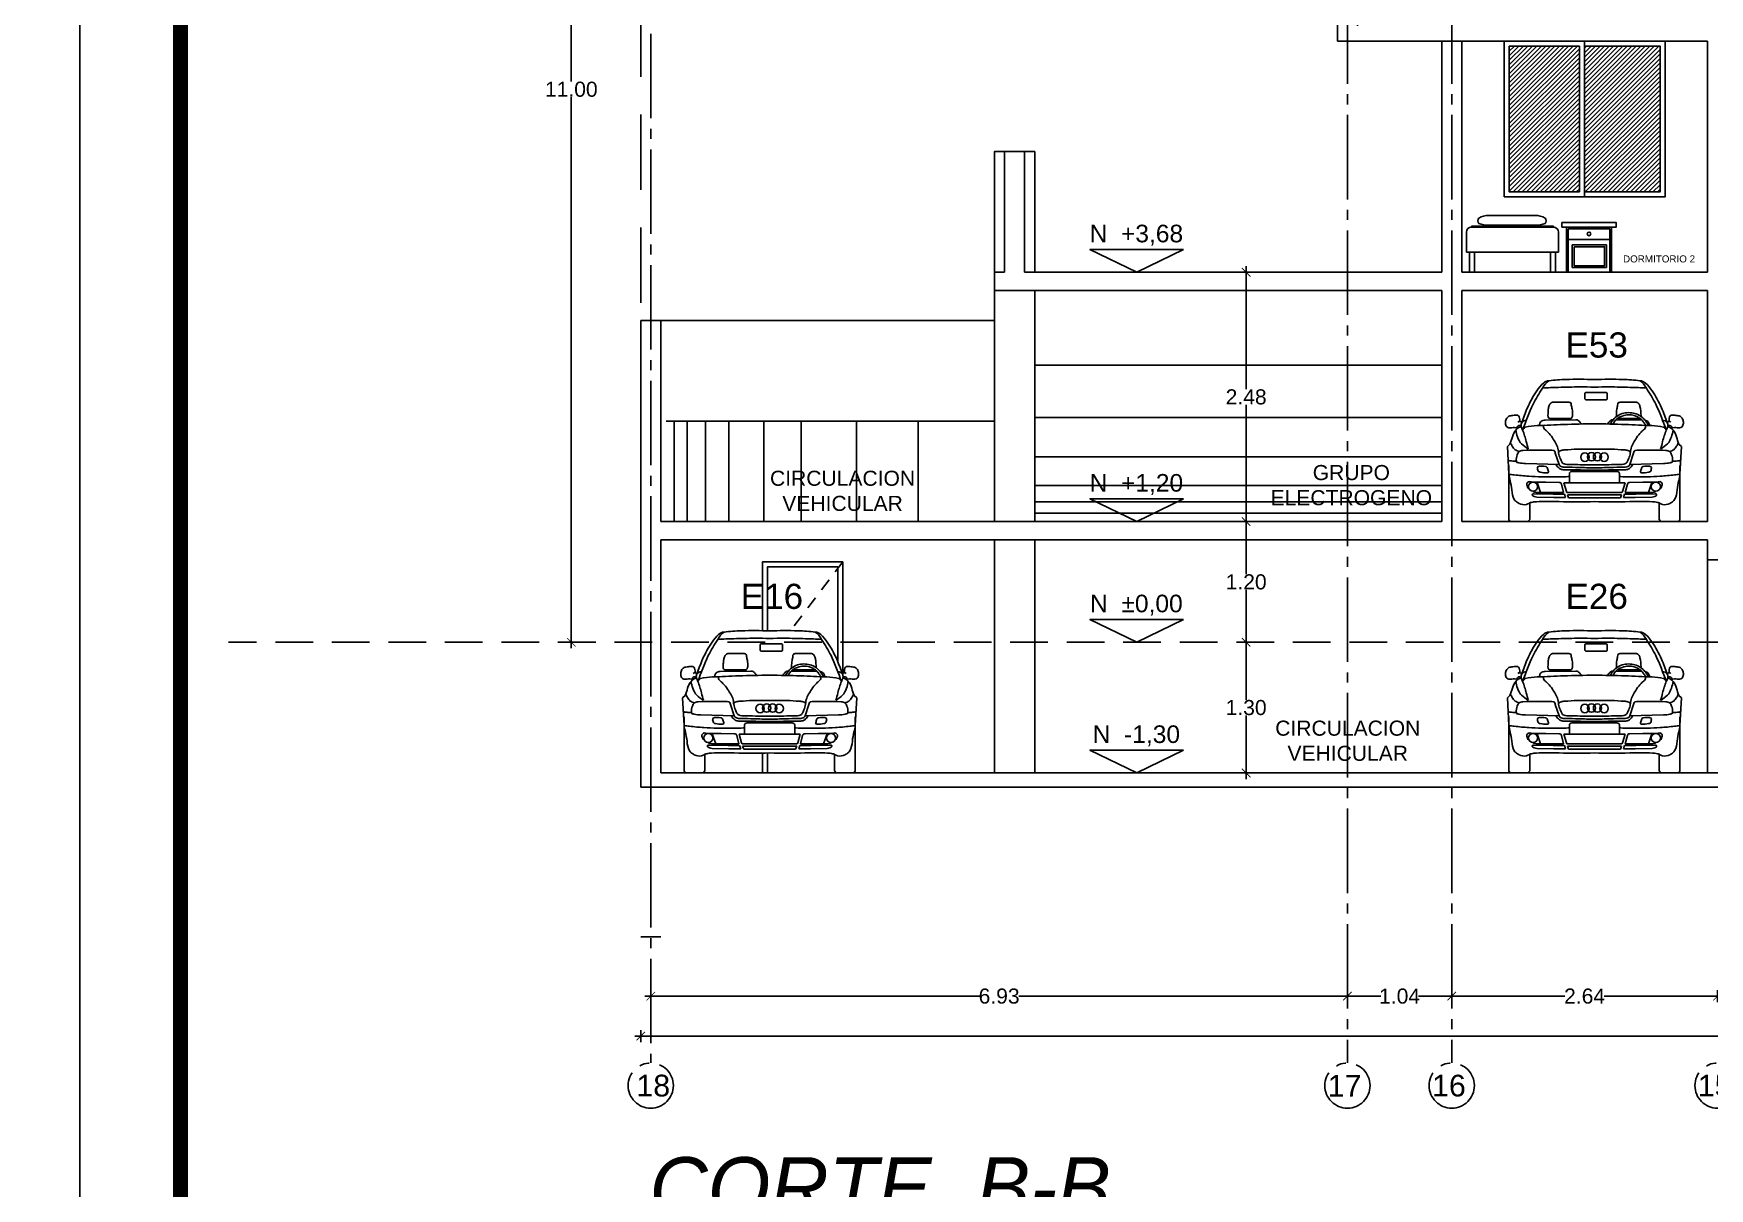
# Model space of a CAD drawing. Header units: millimetres. Extents: x 1217 to 2428, y 234 to 779.
# Drawn here: x 2218.06 to 2234.74, y 370.74 to 382.23 of the extents above; entities that cross this region are included whole.
import ezdxf

# ---------------------------------------------------------------- set-up
doc = ezdxf.new("R2010")
doc.units = ezdxf.units.MM
for name, pattern in [('ACAD_ISO04W100', [30, 24, -3, 0, -3]), ('HIDDEN', [0.375, 0.25, -0.125]), ('HIDDEN2', [0.1875, 0.125, -0.0625])]:
    doc.linetypes.add(name, pattern=pattern)
doc.layers.get('0').update_dxf_attribs({"lineweight": 5})
for name, color, linetype in [('0.1', 251, 'Continuous'), ('0.2', 2, 'Continuous'), ('0.3', 6, 'Continuous'), ('Ejes', 8, 'Continuous'), ('MURO', 5, 'Continuous'), ('Texto', 1, 'Continuous')]:
    doc.layers.add(name, color=color, linetype=linetype)
doc.styles.add('INTERARQ', font='arial.ttf')
doc.styles.get("Standard").update_dxf_attribs({"font": 'arial.ttf'})
doc.dimstyles.new('ESCALA_1-50', dxfattribs={"dimtxt": 0.15, "dimasz": 0.06, "dimexe": 0.18, "dimexo": 0.0625, "dimgap": 0, "dimtad": 0, "dimtih": 1, "dimtoh": 1, "dimzin": 0, "dimdsep": 46, "dimtxsty": 'INTERARQ', "dimblk": 'DIMTICK', "dimcen": 0, "dimse1": 1, "dimse2": 1, "dimclrd": 256, "dimclre": 1, "dimclrt": 2, "dimadec": 0, "dimazin": 0, "dimtfac": 4.5, "dimtofl": 0, "dimtmove": 2, "dimatfit": 3, "dimldrblk": 'DIMTICK', "dimfxl": 1, "dimtolj": 1, "dimtzin": 0, "dimarcsym": 0})

# ---------------------------------------------------------------- blocks, each defined once
blk = doc.blocks.new('A$C0762399E')
for p, q in [((0.467, 1.187), (0.621, 1.187)), ((0.79, 1.221), (0.79, 1.277)), ((0.798, 1.285), (1.003, 1.285)), ((1.003, 1.213), (0.798, 1.213)), ((1.011, 1.277), (1.011, 1.221)), ((1.302, 1.187), (1.148, 1.187)), ((0.393, 1.01), (0.698, 1.013)), ((0.45, 1.027), (0.648, 1.027)), ((1.356, 1.01), (1.099, 1.013)), ((1.319, 1.027), (1.121, 1.027)), ((0.044, 0.77), (0.018, 0.748)), ((0.018, 0.748), (0.033, 0.471)), ((0.495, 0.681), (0.532, 0.567)), ((1.273, 0.681), (1.237, 0.567)), ((1.724, 0.77), (1.751, 0.748)), ((1.751, 0.748), (1.735, 0.471)), ((0.033, 0.558), (0.033, 0.019)), ((0.532, 0.567), (0.199, 0.578)), ((1.237, 0.567), (1.57, 0.578)), ((1.735, 0.558), (1.735, 0.019)), ((0.402, 0.391), (0.277, 0.393)), ((0.313, 0.39), (0.348, 0.289)), ((0.532, 0.389), (0.402, 0.391)), ((0.556, 0.372), (0.578, 0.289)), ((0.884, 0.387), (0.58, 0.387)), ((0.58, 0.387), (0.605, 0.299)), ((0.635, 0.471), (0.635, 0.387)), ((0.884, 0.5), (0.672, 0.5)), ((0.884, 0.5), (1.096, 0.5)), ((0.884, 0.387), (1.189, 0.387)), ((1.134, 0.471), (1.134, 0.387)), ((1.189, 0.387), (1.164, 0.299)), ((1.212, 0.372), (1.191, 0.289)), ((1.237, 0.389), (1.367, 0.391)), ((1.367, 0.391), (1.491, 0.393)), ((1.456, 0.39), (1.421, 0.289)), ((0.24, 0.186), (0.24, 0.021)), ((0.473, 0.272), (0.284, 0.276)), ((0.479, 0.24), (0.311, 0.244)), ((0.578, 0.289), (0.348, 0.289)), ((0.585, 0.272), (0.473, 0.272)), ((0.596, 0.24), (0.479, 0.24)), ((0.596, 0.24), (0.585, 0.272)), ((0.615, 0.268), (0.884, 0.268)), ((0.626, 0.237), (0.615, 0.268)), ((0.624, 0.289), (0.884, 0.289)), ((0.626, 0.237), (0.884, 0.237)), ((1.145, 0.289), (0.884, 0.289)), ((1.153, 0.268), (0.884, 0.268)), ((1.142, 0.237), (0.884, 0.237)), ((1.142, 0.237), (1.153, 0.268)), ((1.173, 0.24), (1.184, 0.272)), ((1.173, 0.24), (1.29, 0.24)), ((1.184, 0.272), (1.296, 0.272)), ((1.191, 0.289), (1.421, 0.289)), ((1.29, 0.24), (1.457, 0.244)), ((1.296, 0.272), (1.485, 0.276)), ((1.528, 0.186), (1.528, 0.021)), ((0.033, 0.019), (0.046, 0)), ((0.046, 0), (0.223, 0)), ((0.24, 0.021), (0.223, 0)), ((1.528, 0.021), (1.546, 0)), ((1.723, 0), (1.546, 0)), ((1.735, 0.019), (1.723, 0))]:
    blk.add_line(p, q)
for centre, major_axis, start_param, end_param in [((0.798, 1.277), (0, 0.00801), 0, 1.570796), ((0.798, 1.221), (0, 0.00801), 1.570796, 3.141593), ((1.003, 1.277), (0, 0.00801), -1.570796, 0), ((1.003, 1.221), (0, 0.00801), 3.141593, 4.712389), ((0.789, 0.642), (0, 0.0423), 4.712389, 10.995574), ((0.855, 0.645), (0, 0.0413), 4.712389, 10.995574), ((0.914, 0.645), (0, 0.0413), 4.712389, 10.995574), ((0.98, 0.642), (0, 0.0423), 4.712389, 10.995574), ((0.274, 0.348), (0, 0.0461), -1.570796, 4.712389), ((1.495, 0.348), (0, 0.0461), -1.570796, 4.712389)]:
    blk.add_ellipse(centre, major_axis=major_axis, ratio=0.985583, start_param=start_param, end_param=end_param)
for points, knots in [([(0.431, 1.401), (0.411, 1.401), (0.362, 1.371), (0.291, 1.278), (0.218, 1.145), (0.178, 1.034), (0.161, 0.984)], [0, 0, 0, 0, 0.0601891, 0.1576359, 0.3505039, 0.5068541, 0.5068541, 0.5068541, 0.5068541]), ([(0.431, 1.401), (0.404, 1.385), (0.35, 1.302), (0.253, 1.145), (0.202, 0.996), (0.17, 0.91)], [0, 0, 0, 0, 0.0954655, 0.2803949, 0.5547771, 0.5547771, 0.5547771, 0.5547771]), ([(0.368, 1.329), (0.421, 1.333), (0.545, 1.336), (0.717, 1.341), (0.836, 1.339), (0.884, 1.339)], [0, 0, 0, 0, 0.1602553, 0.3709574, 0.5166785, 0.5166785, 0.5166785, 0.5166785]), ([(0.431, 1.401), (0.488, 1.408), (0.639, 1.419), (0.79, 1.415), (0.884, 1.415)], [0, 0, 0, 0, 0.1718014, 0.4537492, 0.4537492, 0.4537492, 0.4537492]), ([(1.338, 1.401), (1.281, 1.408), (1.13, 1.419), (0.978, 1.415), (0.884, 1.415)], [0, 0, 0, 0, 0.1718014, 0.4537492, 0.4537492, 0.4537492, 0.4537492]), ([(1.401, 1.329), (1.348, 1.333), (1.224, 1.336), (1.052, 1.341), (0.933, 1.339), (0.884, 1.339)], [0, 0, 0, 0, 0.1602553, 0.3709574, 0.5166785, 0.5166785, 0.5166785, 0.5166785]), ([(1.338, 1.401), (1.358, 1.401), (1.407, 1.371), (1.478, 1.278), (1.55, 1.145), (1.591, 1.034), (1.608, 0.984)], [0, 0, 0, 0, 0.0601891, 0.1576359, 0.3505039, 0.5068541, 0.5068541, 0.5068541, 0.5068541]), ([(1.338, 1.401), (1.365, 1.385), (1.418, 1.302), (1.516, 1.145), (1.566, 0.996), (1.599, 0.91)], [0, 0, 0, 0, 0.0954655, 0.2803949, 0.5547771, 0.5547771, 0.5547771, 0.5547771]), ([(0.434, 1.154), (0.436, 1.158), (0.441, 1.169), (0.452, 1.18), (0.462, 1.187), (0.467, 1.187)], [0, 0, 0, 0, 0.01512727, 0.03338977, 0.04812819, 0.04812819, 0.04812819, 0.04812819]), ([(0.621, 1.187), (0.627, 1.187), (0.637, 1.189), (0.653, 1.179), (0.654, 1.152), (0.665, 1.114), (0.667, 1.072), (0.664, 1.039), (0.653, 1.027), (0.648, 1.027)], [0, 0, 0, 0, 0.017833, 0.0294408, 0.0497292, 0.0905574, 0.1493816, 0.1731214, 0.1884376, 0.1884376, 0.1884376, 0.1884376]), ([(1.148, 1.187), (1.142, 1.187), (1.132, 1.189), (1.116, 1.179), (1.115, 1.152), (1.104, 1.114), (1.102, 1.075), (1.103, 1.05), (1.105, 1.045)], [0, 0, 0, 0, 0.45179, 0.745869, 1.259863, 2.294225, 3.784505, 4.146199, 4.146199, 4.146199, 4.146199]), ([(1.335, 1.154), (1.332, 1.158), (1.328, 1.169), (1.317, 1.18), (1.307, 1.187), (1.302, 1.187)], [0, 0, 0, 0, 0.01512727, 0.03338977, 0.04812819, 0.04812819, 0.04812819, 0.04812819]), ([(0.143, 0.995), (0.143, 1.002), (0.141, 1.017), (0.14, 1.041), (0.114, 1.067), (0.074, 1.054), (0.032, 1.054), (0.002, 1.02), (-0.003, 0.981), (0.006, 0.942), (0.047, 0.927), (0.078, 0.939), (0.116, 0.931), (0.122, 0.955), (0.142, 0.958), (0.15, 0.949), (0.156, 0.948)], [0, 0, 0, 0, 0.0196918, 0.0469339, 0.0687702, 0.1165404, 0.1581289, 0.1948659, 0.237537, 0.2735027, 0.3011615, 0.3532, 0.3786345, 0.3957657, 0.4128505, 0.428549, 0.428549, 0.428549, 0.428549]), ([(0.206, 1.008), (0.19, 1.008), (0.157, 0.995), (0.151, 0.946), (0.165, 0.922), (0.17, 0.91)], [0, 0, 0, 0, 0.047564, 0.0877206, 0.1283319, 0.1283319, 0.1283319, 0.1283319]), ([(0.393, 1.01), (0.386, 1.01), (0.372, 1.008), (0.354, 0.999), (0.345, 0.986), (0.339, 0.972), (0.337, 0.962), (0.336, 0.956)], [0, 0, 0, 0, 0.548928, 1.06378, 1.433579, 1.776931, 2.192959, 2.192959, 2.192959, 2.192959]), ([(0.434, 1.154), (0.43, 1.142), (0.423, 1.115), (0.424, 1.078), (0.419, 1.048), (0.427, 1.032), (0.438, 1.026), (0.446, 1.027), (0.45, 1.027)], [0, 0, 0, 0, 0.036683, 0.0803571, 0.1106049, 0.1229673, 0.1321338, 0.145492, 0.145492, 0.145492, 0.145492]), ([(0.698, 1.013), (0.702, 1.013), (0.712, 1.012), (0.727, 1.005), (0.741, 0.99), (0.749, 0.979), (0.755, 0.971)], [0, 0, 0, 0, 0.34141, 0.765221, 1.164188, 1.85785, 1.85785, 1.85785, 1.85785]), ([(1.071, 1.013), (1.066, 1.013), (1.056, 1.012), (1.042, 1.005), (1.028, 0.99), (1.019, 0.979), (1.014, 0.971)], [0, 0, 0, 0, 0.34141, 0.765221, 1.164188, 1.85785, 1.85785, 1.85785, 1.85785]), ([(1.046, 0.976), (1.054, 0.989), (1.072, 1.019), (1.116, 1.057), (1.175, 1.082), (1.238, 1.086), (1.306, 1.075), (1.362, 1.038), (1.4, 0.995), (1.415, 0.967), (1.42, 0.957)], [0, 0, 0, 0, 1.111135, 2.660995, 4.257463, 5.907866, 7.430432, 9.359443, 10.85602, 11.72811, 11.72811, 11.72811, 11.72811]), ([(1.068, 0.97), (1.073, 0.979), (1.086, 1.002), (1.117, 1.031), (1.165, 1.054), (1.221, 1.065), (1.274, 1.059), (1.315, 1.041), (1.35, 1.02), (1.373, 0.988), (1.388, 0.967), (1.394, 0.958)], [0.643017, 0.643017, 0.643017, 0.643017, 1.402629, 2.583728, 3.813932, 5.389278, 6.848739, 7.774605, 8.80308, 9.884391, 10.707911, 10.707911, 10.707911, 10.707911]), ([(1.335, 1.029), (1.334, 1.028), (1.329, 1.026), (1.323, 1.027), (1.319, 1.027)], [3.2602864, 3.2602864, 3.2602864, 3.2602864, 3.347542, 3.6859629, 3.6859629, 3.6859629, 3.6859629]), ([(1.335, 1.154), (1.338, 1.142), (1.346, 1.115), (1.344, 1.079), (1.349, 1.055), (1.347, 1.046)], [0, 0, 0, 0, 0.929344, 2.035806, 2.7062, 2.7062, 2.7062, 2.7062]), ([(1.386, 1.009), (1.39, 1.009), (1.4, 1.006), (1.414, 0.999), (1.424, 0.986), (1.43, 0.972), (1.432, 0.962), (1.433, 0.956)], [0.275756, 0.275756, 0.275756, 0.275756, 0.548928, 1.06378, 1.433579, 1.776931, 2.192959, 2.192959, 2.192959, 2.192959]), ([(1.563, 1.008), (1.578, 1.008), (1.612, 0.995), (1.618, 0.946), (1.604, 0.922), (1.599, 0.91)], [0, 0, 0, 0, 0.047564, 0.0877206, 0.1283319, 0.1283319, 0.1283319, 0.1283319]), ([(1.626, 0.995), (1.626, 1.002), (1.628, 1.017), (1.629, 1.041), (1.654, 1.067), (1.694, 1.054), (1.737, 1.054), (1.767, 1.02), (1.772, 0.981), (1.762, 0.942), (1.722, 0.927), (1.691, 0.939), (1.653, 0.931), (1.647, 0.955), (1.626, 0.958), (1.618, 0.949), (1.613, 0.948)], [0, 0, 0, 0, 0.0196918, 0.0469339, 0.0687702, 0.1165404, 0.1581289, 0.1948659, 0.237537, 0.2735027, 0.3011615, 0.3532, 0.3786345, 0.3957657, 0.4128505, 0.428549, 0.428549, 0.428549, 0.428549]), ([(0.155, 0.948), (0.135, 0.939), (0.072, 0.897), (0.063, 0.817), (0.044, 0.77)], [0, 0, 0, 0, 0.0647936, 0.2151508, 0.2151508, 0.2151508, 0.2151508]), ([(0.102, 0.91), (0.105, 0.887), (0.117, 0.839), (0.154, 0.766), (0.203, 0.739), (0.226, 0.723)], [0, 0, 0, 0, 0.0694197, 0.1474029, 0.2316362, 0.2316362, 0.2316362, 0.2316362]), ([(0.123, 0.989), (0.128, 0.995), (0.144, 0.996), (0.157, 0.993), (0.163, 0.988)], [0, 0, 0, 0, 0.02044679, 0.04135512, 0.04135512, 0.04135512, 0.04135512]), ([(0.17, 0.91), (0.184, 0.873), (0.205, 0.811), (0.217, 0.747), (0.226, 0.723)], [0, 0, 0, 0, 0.1158529, 0.1927663, 0.1927663, 0.1927663, 0.1927663]), ([(0.196, 0.941), (0.234, 0.951), (0.363, 0.957), (0.592, 0.968), (0.782, 0.972), (0.884, 0.972)], [0, 0, 0, 0, 0.118801, 0.3830667, 0.6892102, 0.6892102, 0.6892102, 0.6892102]), ([(0.386, 0.958), (0.379, 0.96), (0.372, 0.936), (0.391, 0.915), (0.429, 0.886), (0.464, 0.838), (0.497, 0.784), (0.526, 0.73), (0.526, 0.67), (0.546, 0.624), (0.559, 0.592), (0.574, 0.575), (0.608, 0.568), (0.673, 0.569), (0.771, 0.565), (0.846, 0.564), (0.884, 0.564)], [0, 0, 0, 0, 0.0207783, 0.0434063, 0.086193, 0.1600623, 0.2180782, 0.2752155, 0.3377244, 0.3914301, 0.422808, 0.438689, 0.4577892, 0.5238556, 0.6362427, 0.7500368, 0.7500368, 0.7500368, 0.7500368]), ([(1.572, 0.941), (1.534, 0.951), (1.405, 0.957), (1.177, 0.968), (0.986, 0.972), (0.884, 0.972)], [0, 0, 0, 0, 0.118801, 0.3830667, 0.6892102, 0.6892102, 0.6892102, 0.6892102]), ([(1.383, 0.958), (1.39, 0.96), (1.397, 0.936), (1.377, 0.915), (1.34, 0.886), (1.305, 0.838), (1.272, 0.784), (1.243, 0.73), (1.243, 0.67), (1.223, 0.624), (1.21, 0.592), (1.195, 0.575), (1.161, 0.568), (1.095, 0.569), (0.998, 0.565), (0.922, 0.564), (0.884, 0.564)], [0, 0, 0, 0, 0.0207783, 0.0434063, 0.086193, 0.1600623, 0.2180782, 0.2752155, 0.3377244, 0.3914301, 0.422808, 0.438689, 0.4577892, 0.5238556, 0.6362427, 0.7500368, 0.7500368, 0.7500368, 0.7500368]), ([(1.599, 0.91), (1.584, 0.873), (1.564, 0.811), (1.551, 0.747), (1.543, 0.723)], [0, 0, 0, 0, 0.1158529, 0.1927663, 0.1927663, 0.1927663, 0.1927663]), ([(1.667, 0.91), (1.663, 0.887), (1.652, 0.839), (1.615, 0.766), (1.566, 0.739), (1.543, 0.723)], [0, 0, 0, 0, 0.0694197, 0.1474029, 0.2316362, 0.2316362, 0.2316362, 0.2316362]), ([(1.645, 0.989), (1.641, 0.995), (1.625, 0.996), (1.611, 0.993), (1.606, 0.988)], [0, 0, 0, 0, 0.02044679, 0.04135512, 0.04135512, 0.04135512, 0.04135512]), ([(1.614, 0.948), (1.633, 0.939), (1.697, 0.897), (1.706, 0.817), (1.724, 0.77)], [0, 0, 0, 0, 0.0647936, 0.2151508, 0.2151508, 0.2151508, 0.2151508]), ([(0.05, 0.784), (0.055, 0.772), (0.066, 0.747), (0.092, 0.712), (0.121, 0.701), (0.136, 0.698)], [0, 0, 0, 0, 0.0378212, 0.0816698, 0.12574, 0.12574, 0.12574, 0.12574]), ([(0.115, 0.588), (0.11, 0.589), (0.103, 0.623), (0.112, 0.655), (0.131, 0.704), (0.257, 0.715), (0.365, 0.711), (0.47, 0.712), (0.493, 0.702), (0.493, 0.688), (0.495, 0.681)], [0, 0, 0, 0, 0.014448, 0.0781418, 0.1164324, 0.1541273, 0.4266135, 0.4576375, 0.4720932, 0.4942785, 0.4942785, 0.4942785, 0.4942785]), ([(0.884, 0.721), (0.828, 0.721), (0.73, 0.726), (0.617, 0.713), (0.554, 0.713), (0.526, 0.697), (0.526, 0.685)], [0, 0, 0, 0, 0.1685572, 0.2965898, 0.3335188, 0.3679152, 0.3679152, 0.3679152, 0.3679152]), ([(0.884, 0.721), (0.941, 0.721), (1.039, 0.726), (1.152, 0.713), (1.215, 0.713), (1.243, 0.697), (1.242, 0.685)], [0, 0, 0, 0, 0.1685572, 0.2965898, 0.3335188, 0.3679152, 0.3679152, 0.3679152, 0.3679152]), ([(1.654, 0.588), (1.659, 0.589), (1.666, 0.623), (1.657, 0.655), (1.637, 0.704), (1.511, 0.715), (1.404, 0.711), (1.299, 0.712), (1.276, 0.702), (1.276, 0.688), (1.273, 0.681)], [0, 0, 0, 0, 0.014448, 0.0781418, 0.1164324, 0.1541273, 0.4266135, 0.4576375, 0.4720932, 0.4942785, 0.4942785, 0.4942785, 0.4942785]), ([(1.719, 0.784), (1.713, 0.772), (1.702, 0.747), (1.676, 0.712), (1.647, 0.701), (1.633, 0.698)], [0, 0, 0, 0, 0.0378212, 0.0816698, 0.12574, 0.12574, 0.12574, 0.12574]), ([(0.026, 0.61), (0.036, 0.607), (0.064, 0.603), (0.091, 0.6), (0.108, 0.601)], [0, 0, 0, 0, 0.03352122, 0.08275528, 0.08275528, 0.08275528, 0.08275528]), ([(0.199, 0.578), (0.176, 0.579), (0.148, 0.58), (0.12, 0.588), (0.115, 0.588)], [0, 0, 0, 0, 0.06777526, 0.08486003, 0.08486003, 0.08486003, 0.08486003]), ([(0.318, 0.533), (0.316, 0.536), (0.32, 0.549), (0.352, 0.553), (0.38, 0.554), (0.409, 0.547), (0.419, 0.528), (0.422, 0.511), (0.43, 0.491), (0.391, 0.478), (0.365, 0.491), (0.32, 0.495), (0.32, 0.52), (0.317, 0.533)], [0, 0, 0, 0, 0.0129354, 0.0293715, 0.0897771, 0.1017748, 0.111895, 0.1505002, 0.1562851, 0.1695305, 0.2427746, 0.2557219, 0.2948095, 0.2948095, 0.2948095, 0.2948095]), ([(0.505, 0.566), (0.512, 0.552), (0.53, 0.531), (0.567, 0.513), (0.686, 0.517), (0.792, 0.512), (0.884, 0.512)], [0, 0, 0, 0, 0.0467422, 0.0762625, 0.1198892, 0.3979985, 0.3979985, 0.3979985, 0.3979985]), ([(0.532, 0.567), (0.535, 0.558), (0.557, 0.541), (0.626, 0.542), (0.736, 0.538), (0.832, 0.536), (0.884, 0.536)], [0, 0, 0, 0, 0.0286932, 0.0725899, 0.2046333, 0.3605748, 0.3605748, 0.3605748, 0.3605748]), ([(1.237, 0.567), (1.234, 0.558), (1.212, 0.541), (1.142, 0.542), (1.033, 0.538), (0.936, 0.536), (0.884, 0.536)], [0, 0, 0, 0, 0.0286932, 0.0725899, 0.2046333, 0.3605748, 0.3605748, 0.3605748, 0.3605748]), ([(1.264, 0.566), (1.256, 0.552), (1.239, 0.531), (1.202, 0.513), (1.083, 0.517), (0.977, 0.512), (0.884, 0.512)], [0, 0, 0, 0, 0.0467422, 0.0762625, 0.1198892, 0.3979985, 0.3979985, 0.3979985, 0.3979985]), ([(1.45, 0.533), (1.452, 0.536), (1.448, 0.549), (1.416, 0.553), (1.389, 0.554), (1.36, 0.547), (1.35, 0.528), (1.347, 0.511), (1.339, 0.491), (1.378, 0.478), (1.403, 0.491), (1.448, 0.495), (1.449, 0.52), (1.452, 0.533)], [0, 0, 0, 0, 0.0129354, 0.0293715, 0.0897771, 0.1017748, 0.111895, 0.1505002, 0.1562851, 0.1695305, 0.2427746, 0.2557219, 0.2948095, 0.2948095, 0.2948095, 0.2948095]), ([(1.57, 0.578), (1.592, 0.579), (1.621, 0.58), (1.648, 0.588), (1.654, 0.588)], [0, 0, 0, 0, 0.06777526, 0.08486003, 0.08486003, 0.08486003, 0.08486003]), ([(1.743, 0.61), (1.732, 0.607), (1.705, 0.603), (1.677, 0.6), (1.661, 0.601)], [0, 0, 0, 0, 0.03352122, 0.08275528, 0.08275528, 0.08275528, 0.08275528]), ([(0.033, 0.471), (0.035, 0.45), (0.049, 0.399), (0.064, 0.316), (0.069, 0.232), (0.111, 0.194), (0.15, 0.172), (0.19, 0.163), (0.229, 0.181), (0.261, 0.195), (0.366, 0.202), (0.574, 0.198), (0.767, 0.196), (0.884, 0.199)], [0, 0, 0, 0, 0.063049, 0.154497, 0.253624, 0.296431, 0.314931, 0.3893, 0.405203, 0.443052, 0.492142, 0.718098, 1.069536, 1.069536, 1.069536, 1.069536]), ([(0.033, 0.471), (0.051, 0.47), (0.116, 0.461), (0.269, 0.446), (0.453, 0.445), (0.589, 0.446), (0.639, 0.449)], [0, 0, 0, 0, 0.0536615, 0.1975957, 0.4588745, 0.6063632, 0.6063632, 0.6063632, 0.6063632]), ([(0.274, 0.394), (0.266, 0.394), (0.252, 0.393), (0.234, 0.401), (0.22, 0.391), (0.207, 0.378), (0.213, 0.354), (0.224, 0.335), (0.234, 0.324), (0.239, 0.319)], [0, 0, 0, 0, 0.0233017, 0.0411942, 0.0538862, 0.0707293, 0.0936668, 0.1182238, 0.137989, 0.137989, 0.137989, 0.137989]), ([(0.532, 0.389), (0.538, 0.389), (0.551, 0.388), (0.555, 0.377), (0.556, 0.372)], [0, 0, 0, 0, 0.01790018, 0.03266252, 0.03266252, 0.03266252, 0.03266252]), ([(0.635, 0.471), (0.635, 0.475), (0.635, 0.487), (0.651, 0.5), (0.665, 0.5), (0.672, 0.5)], [0, 0, 0, 0, 0.01314212, 0.03156243, 0.05389012, 0.05389012, 0.05389012, 0.05389012]), ([(1.735, 0.471), (1.734, 0.45), (1.72, 0.399), (1.705, 0.316), (1.699, 0.232), (1.658, 0.194), (1.619, 0.172), (1.578, 0.163), (1.539, 0.181), (1.507, 0.195), (1.402, 0.202), (1.194, 0.198), (1.001, 0.196), (0.884, 0.199)], [0, 0, 0, 0, 0.063049, 0.154497, 0.253624, 0.296431, 0.314931, 0.3893, 0.405203, 0.443052, 0.492142, 0.718098, 1.069536, 1.069536, 1.069536, 1.069536]), ([(1.134, 0.471), (1.134, 0.475), (1.133, 0.487), (1.118, 0.5), (1.104, 0.5), (1.096, 0.5)], [0, 0, 0, 0, 0.01314212, 0.03156243, 0.05389012, 0.05389012, 0.05389012, 0.05389012]), ([(1.735, 0.471), (1.718, 0.47), (1.652, 0.461), (1.5, 0.446), (1.316, 0.445), (1.179, 0.446), (1.13, 0.449)], [0, 0, 0, 0, 0.0536615, 0.1975957, 0.4588745, 0.6063632, 0.6063632, 0.6063632, 0.6063632]), ([(1.237, 0.389), (1.231, 0.389), (1.218, 0.388), (1.214, 0.377), (1.212, 0.372)], [0, 0, 0, 0, 0.01790018, 0.03266252, 0.03266252, 0.03266252, 0.03266252]), ([(1.495, 0.394), (1.503, 0.394), (1.516, 0.393), (1.535, 0.401), (1.549, 0.391), (1.562, 0.378), (1.556, 0.354), (1.545, 0.335), (1.535, 0.324), (1.53, 0.319)], [0, 0, 0, 0, 0.0233017, 0.0411942, 0.0538862, 0.0707293, 0.0936668, 0.1182238, 0.137989, 0.137989, 0.137989, 0.137989]), ([(0.284, 0.276), (0.279, 0.276), (0.271, 0.279), (0.264, 0.268), (0.267, 0.261), (0.273, 0.254), (0.289, 0.249), (0.302, 0.244), (0.311, 0.244)], [0, 0, 0, 0, 0.01349606, 0.02266249, 0.0285403, 0.03514669, 0.04950226, 0.07679962, 0.07679962, 0.07679962, 0.07679962]), ([(0.274, 0.301), (0.278, 0.298), (0.302, 0.287), (0.329, 0.289), (0.348, 0.289)], [0, 0, 0, 0, 0.01814875, 0.07653035, 0.07653035, 0.07653035, 0.07653035]), ([(0.605, 0.299), (0.606, 0.295), (0.611, 0.288), (0.619, 0.289), (0.624, 0.289)], [0, 0, 0, 0, 0.00967169, 0.02282663, 0.02282663, 0.02282663, 0.02282663]), ([(1.164, 0.299), (1.163, 0.295), (1.158, 0.288), (1.149, 0.289), (1.145, 0.289)], [0, 0, 0, 0, 0.00967169, 0.02282663, 0.02282663, 0.02282663, 0.02282663]), ([(1.495, 0.301), (1.49, 0.298), (1.466, 0.287), (1.44, 0.289), (1.421, 0.289)], [0, 0, 0, 0, 0.01814875, 0.07653035, 0.07653035, 0.07653035, 0.07653035]), ([(1.485, 0.276), (1.489, 0.276), (1.498, 0.279), (1.504, 0.268), (1.501, 0.261), (1.496, 0.254), (1.48, 0.249), (1.467, 0.244), (1.457, 0.244)], [0, 0, 0, 0, 0.01349606, 0.02266249, 0.0285403, 0.03514669, 0.04950226, 0.07679962, 0.07679962, 0.07679962, 0.07679962])]:
    blk.add_open_spline(points, degree=3, knots=knots)
for points in [[(1.117, 1.028), (1.119, 1.028), (1.12, 1.027), (1.121, 1.027)], [(0.196, 0.941), (0.184, 0.935), (0.175, 0.922), (0.17, 0.91)], [(1.572, 0.941), (1.585, 0.935), (1.594, 0.922), (1.599, 0.91)]]:
    blk.add_open_spline(points, degree=3)
blk = doc.blocks.new('DIMTICK')
at = {"color": 1}
for p, q in [((-1, 0), (1, 0)), ((0, 1), (0, -1))]:
    blk.add_line(p, q, dxfattribs=at)
at = {"color": 3, "const_width": 0.141}
blk.add_lwpolyline([(0.71, 0.71), (-0.71, -0.71)], dxfattribs=at)
blk = doc.blocks.new('*D1712')
at = {"layer": '0.1', "lineweight": -2, "ltscale": 3, "transparency": 16777216}
for p, q in [((2223.413, 387.111), (2223.413, 381.748)), ((2223.413, 376.231), (2223.413, 381.594))]:
    blk.add_line(p, q, dxfattribs=at)
at = {"layer": 'Defpoints', "color": 0, "ltscale": 3, "transparency": 16777216}
for p in [(2224.257, 387.171, 0), (2223.413, 376.171), (2224.264, 376.171, 0)]:
    blk.add_point(p, dxfattribs=at)
at = {"layer": '0.1', "lineweight": -2, "ltscale": 3, "transparency": 16777216, "xscale": 0.06, "yscale": 0.06, "zscale": 0.06}
for p, rotation in [((2223.413, 387.171), 90), ((2223.413, 376.171), 270)]:
    blk.add_blockref('DIMTICK', p, dxfattribs=dict(at, rotation=rotation))
at = {"layer": '0.1', "color": 2, "ltscale": 3, "transparency": 16777216, "insert": (2223.413, 381.671), "char_height": 0.15, "attachment_point": 5, "style": 'INTERARQ'}
blk.add_mtext('\\A1;11.00', dxfattribs=at)
blk = doc.blocks.new('*D1716')
at = {"layer": '0.1', "lineweight": -2, "ltscale": 3, "transparency": 16777216}
for p, q in [((2224.164, 372.253), (2242.953, 372.253)), ((2262.248, 372.253), (2243.459, 372.253))]:
    blk.add_line(p, q, dxfattribs=at)
at = {"layer": 'Defpoints', "color": 0, "ltscale": 3, "transparency": 16777216}
for p in [(2224.104, 374.731, 0), (2262.308, 373.051, 0), (2224.104, 372.253)]:
    blk.add_point(p, dxfattribs=at)
at = {"layer": '0.1', "lineweight": -2, "ltscale": 3, "transparency": 16777216, "xscale": 0.06, "yscale": 0.06, "zscale": 0.06, "rotation": 180}
blk.add_blockref('DIMTICK', (2224.104, 372.253), dxfattribs=at)
at = {"layer": '0.1', "lineweight": -2, "ltscale": 3, "transparency": 16777216, "xscale": 0.06, "yscale": 0.06, "zscale": 0.06}
blk.add_blockref('DIMTICK', (2262.308, 372.253), dxfattribs=at)
at = {"layer": '0.1', "color": 2, "ltscale": 3, "transparency": 16777216, "insert": (2243.206, 372.253), "char_height": 0.15, "attachment_point": 5, "style": 'INTERARQ'}
blk.add_mtext('\\A1;38.20', dxfattribs=at)
blk = doc.blocks.new('*D1596')
at = {"layer": '0.1', "lineweight": -2, "ltscale": 3, "transparency": 16777216}
for p, q in [((2224.264, 372.651), (2227.475, 372.651)), ((2231.076, 372.651), (2227.865, 372.651))]:
    blk.add_line(p, q, dxfattribs=at)
at = {"layer": 'Defpoints', "color": 0, "ltscale": 3, "transparency": 16777216}
for p in [(2224.204, 372.651, 0), (2231.136, 372.651, 0), (2231.136, 372.651)]:
    blk.add_point(p, dxfattribs=at)
at = {"layer": '0.1', "lineweight": -2, "ltscale": 3, "transparency": 16777216, "xscale": 0.06, "yscale": 0.06, "zscale": 0.06, "rotation": 180}
blk.add_blockref('DIMTICK', (2224.204, 372.651), dxfattribs=at)
at = {"layer": '0.1', "lineweight": -2, "ltscale": 3, "transparency": 16777216, "xscale": 0.06, "yscale": 0.06, "zscale": 0.06}
blk.add_blockref('DIMTICK', (2231.136, 372.651), dxfattribs=at)
at = {"layer": '0.1', "color": 2, "ltscale": 3, "transparency": 16777216, "insert": (2227.67, 372.651), "char_height": 0.15, "attachment_point": 5, "style": 'INTERARQ'}
blk.add_mtext('\\A1;6.93', dxfattribs=at)
blk = doc.blocks.new('*D1597')
at = {"layer": '0.1', "lineweight": -2, "ltscale": 3, "transparency": 16777216}
for p, q in [((2231.196, 372.651), (2231.468, 372.651)), ((2232.114, 372.651), (2231.842, 372.651))]:
    blk.add_line(p, q, dxfattribs=at)
at = {"layer": 'Defpoints', "color": 0, "ltscale": 3, "transparency": 16777216}
for p in [(2232.174, 373.79, 0), (2231.136, 372.651, 0), (2232.174, 372.651)]:
    blk.add_point(p, dxfattribs=at)
at = {"layer": '0.1', "lineweight": -2, "ltscale": 3, "transparency": 16777216, "xscale": 0.06, "yscale": 0.06, "zscale": 0.06, "rotation": 180}
blk.add_blockref('DIMTICK', (2231.136, 372.651), dxfattribs=at)
at = {"layer": '0.1', "lineweight": -2, "ltscale": 3, "transparency": 16777216, "xscale": 0.06, "yscale": 0.06, "zscale": 0.06}
blk.add_blockref('DIMTICK', (2232.174, 372.651), dxfattribs=at)
at = {"layer": '0.1', "color": 2, "ltscale": 3, "transparency": 16777216, "insert": (2231.655, 372.651), "char_height": 0.15, "attachment_point": 5, "style": 'INTERARQ'}
blk.add_mtext('\\A1;1.04', dxfattribs=at)
blk = doc.blocks.new('*D1598')
at = {"layer": '0.1', "lineweight": -2, "ltscale": 3, "transparency": 16777216}
for p, q in [((2232.234, 372.651), (2233.3, 372.651)), ((2234.759, 372.651), (2233.692, 372.651))]:
    blk.add_line(p, q, dxfattribs=at)
at = {"layer": 'Defpoints', "color": 0, "ltscale": 3, "transparency": 16777216}
for p in [(2234.819, 374.293, 0), (2232.174, 373.79, 0), (2234.819, 372.651)]:
    blk.add_point(p, dxfattribs=at)
at = {"layer": '0.1', "lineweight": -2, "ltscale": 3, "transparency": 16777216, "xscale": 0.06, "yscale": 0.06, "zscale": 0.06, "rotation": 180}
blk.add_blockref('DIMTICK', (2232.174, 372.651), dxfattribs=at)
at = {"layer": '0.1', "lineweight": -2, "ltscale": 3, "transparency": 16777216, "xscale": 0.06, "yscale": 0.06, "zscale": 0.06}
blk.add_blockref('DIMTICK', (2234.819, 372.651), dxfattribs=at)
at = {"layer": '0.1', "color": 2, "ltscale": 3, "transparency": 16777216, "insert": (2233.496, 372.651), "char_height": 0.15, "attachment_point": 5, "style": 'INTERARQ'}
blk.add_mtext('\\A1;2.64', dxfattribs=at)
blk = doc.blocks.new('*D1774')
at = {"layer": '0.1', "lineweight": -2, "ltscale": 3, "transparency": 16777216}
for p, q in [((2230.128, 376.111), (2230.128, 375.598)), ((2230.128, 374.931), (2230.128, 375.444))]:
    blk.add_line(p, q, dxfattribs=at)
at = {"layer": 'Defpoints', "color": 0, "ltscale": 3, "transparency": 16777216}
for p in [(2230.371, 376.171, 0), (2230.128, 374.871), (2230.371, 374.871, 0)]:
    blk.add_point(p, dxfattribs=at)
at = {"layer": '0.1', "lineweight": -2, "ltscale": 3, "transparency": 16777216, "xscale": 0.06, "yscale": 0.06, "zscale": 0.06}
for p, rotation in [((2230.128, 376.171), 90), ((2230.128, 374.871), 270)]:
    blk.add_blockref('DIMTICK', p, dxfattribs=dict(at, rotation=rotation))
at = {"layer": '0.1', "color": 2, "ltscale": 3, "transparency": 16777216, "insert": (2230.128, 375.521), "char_height": 0.15, "attachment_point": 5, "style": 'INTERARQ'}
blk.add_mtext('\\A1;1.30', dxfattribs=at)
blk = doc.blocks.new('*D1775')
at = {"layer": '0.1', "lineweight": -2, "ltscale": 3, "transparency": 16777216}
for p, q in [((2230.128, 377.311), (2230.128, 376.848)), ((2230.128, 376.231), (2230.128, 376.694))]:
    blk.add_line(p, q, dxfattribs=at)
at = {"layer": 'Defpoints', "color": 0, "ltscale": 3, "transparency": 16777216}
for p in [(2229.04, 377.371), (2230.128, 377.371), (2230.371, 376.171, 0)]:
    blk.add_point(p, dxfattribs=at)
at = {"layer": '0.1', "lineweight": -2, "ltscale": 3, "transparency": 16777216, "xscale": 0.06, "yscale": 0.06, "zscale": 0.06}
for p, rotation in [((2230.128, 377.371), 90), ((2230.128, 376.171), 270)]:
    blk.add_blockref('DIMTICK', p, dxfattribs=dict(at, rotation=rotation))
at = {"layer": '0.1', "color": 2, "ltscale": 3, "transparency": 16777216, "insert": (2230.128, 376.771), "char_height": 0.15, "attachment_point": 5, "style": 'INTERARQ'}
blk.add_mtext('\\A1;1.20', dxfattribs=at)
blk = doc.blocks.new('*D1776')
at = {"layer": '0.1', "lineweight": -2, "ltscale": 3, "transparency": 16777216}
for p, q in [((2230.128, 379.791), (2230.128, 378.688)), ((2230.128, 377.431), (2230.128, 378.534))]:
    blk.add_line(p, q, dxfattribs=at)
at = {"layer": 'Defpoints', "color": 0, "ltscale": 3, "transparency": 16777216}
for p in [(2229.04, 379.851, 0), (2230.128, 379.851), (2229.04, 377.371)]:
    blk.add_point(p, dxfattribs=at)
at = {"layer": '0.1', "lineweight": -2, "ltscale": 3, "transparency": 16777216, "xscale": 0.06, "yscale": 0.06, "zscale": 0.06}
for p, rotation in [((2230.128, 379.851), 90), ((2230.128, 377.371), 270)]:
    blk.add_blockref('DIMTICK', p, dxfattribs=dict(at, rotation=rotation))
at = {"layer": '0.1', "color": 2, "ltscale": 3, "transparency": 16777216, "insert": (2230.128, 378.611), "char_height": 0.15, "attachment_point": 5, "style": 'INTERARQ'}
blk.add_mtext('\\A1;2.48', dxfattribs=at)

msp = doc.modelspace()

# ---------------------------------------------------------------- hatches: boundary and pattern name
at = {"layer": '0.1', "ltscale": 3}
h = msp.add_hatch(dxfattribs=at)
h.set_pattern_fill('ANSI31', color=256, scale=0.01)
h.paths.add_polyline_path([(2232.74627, 380.65099), (2233.444, 380.65099), (2233.444, 382.10099), (2232.74627, 382.10099)])
h.paths.add_polyline_path([(2233.494, 380.65099), (2234.24627, 380.65099), (2234.24627, 382.10099), (2233.494, 382.10099)])

# ---------------------------------------------------------------- linework, layer by layer
at = {"layer": '0.1', "linetype": 'ByBlock'}
for p, q in [((2232.32082, 380.25099, 0), (2232.32082, 380.05099, 0)), ((2233.18522, 380.31099, 0), (2232.37081, 380.31099, 0)), ((2232.37082, 380.30099, 0), (2233.18521, 380.30099, 0)), ((2233.23522, 380.25099, 0), (2233.23522, 380.05099, 0)), ((2232.32082, 380.05099, 0), (2232.40082, 380.05099, 0)), ((2232.35082, 380.05099, 0), (2232.32082, 380.05099, 0)), ((2232.35082, 379.85099, 0), (2232.35082, 380.05099, 0)), ((2233.23522, 380.05099, 0), (2232.40082, 380.05099, 0)), ((2232.40082, 380.05099, 0), (2232.40082, 379.85099, 0)), ((2233.23522, 380.05099, 0), (2233.15522, 380.05099, 0)), ((2233.20522, 380.05099, 0), (2233.23522, 380.05099, 0)), ((2233.20522, 379.85099, 0), (2233.20522, 380.05099, 0))]:
    msp.add_line(p, q, dxfattribs=at)
at = {"layer": '0.1'}
msp.add_line((2233.15522, 380.05099, 0), (2233.15522, 379.85099, 0), dxfattribs=at)
at = {"layer": '0.1', "ltscale": 3}
for points in [[(2158.52436, 357.90321), (2158.52436, 447.90321), (2218.52436, 447.90321), (2218.52436, 357.90321), (2158.52436, 357.90321)], [(2218.52436, 357.90321), (2218.52436, 447.90321), (2278.52436, 447.90321), (2278.52436, 357.90321), (2218.52436, 357.90321)]]:
    msp.add_lwpolyline(points, dxfattribs=at)
at = {"layer": '0.1', "ltscale": 3, "const_width": 0.15}
msp.add_lwpolyline([(2219.52436, 358.90321), (2219.52436, 446.90321), (2277.52436, 446.90321), (2277.52436, 358.90321)], close=True, dxfattribs=at)
at = {"layer": '0.1', "ltscale": 3, "elevation": 0}
msp.add_lwpolyline([(2232.69627, 380.60099), (2234.29627, 380.60099), (2234.29627, 382.15099), (2232.69627, 382.15099)], close=True, dxfattribs=at)
for points in [[(2233.444, 382.10099), (2232.74627, 382.10099), (2232.74627, 380.65099), (2233.444, 380.65099)], [(2233.444, 382.10099), (2233.444, 380.65099)], [(2233.494, 382.15099), (2233.494, 380.60099)], [(2233.494, 380.65099), (2234.24627, 380.65099), (2234.24627, 382.10099), (2233.494, 382.10099)], [(2224.30385, 379.37099), (2227.62388, 379.37099)], [(2228.02395, 378.92822), (2232.074, 378.92822)], [(2228.02395, 378.406), (2232.074, 378.406)], [(2227.62402, 378.37099), (2224.35605, 378.37099)], [(2224.43678, 377.37099), (2224.43678, 378.37099)], [(2224.56559, 377.37099), (2224.56559, 378.37099)], [(2224.74889, 377.37099), (2224.74889, 378.37099)], [(2224.98174, 377.37099), (2224.98174, 378.37099)], [(2225.32852, 377.37099), (2225.32852, 378.37099)], [(2225.70009, 377.37099), (2225.70009, 378.37099)], [(2226.24999, 377.37099), (2226.24999, 378.37099)], [(2226.86431, 377.37099), (2226.86431, 378.37099)], [(2228.02395, 378.01689), (2232.074, 378.01689)], [(2228.02395, 377.73018), (2232.074, 377.73018)], [(2228.02395, 377.56634), (2232.074, 377.56634)], [(2228.02395, 377.4537), (2232.074, 377.4537)], [(2225.31494, 376.28632), (2225.31494, 376.97099), (2226.1148, 376.97099), (2226.1148, 375.86291)], [(2225.36494, 376.28604), (2225.36494, 376.92099), (2226.0648, 376.92099), (2226.0648, 375.9773)], [(2225.31494, 374.87099), (2225.31494, 375.06877)], [(2225.36494, 374.87099), (2225.36494, 375.06957)], [(2224.10385, 373.23987), (2224.30385, 373.23987)]]:
    msp.add_lwpolyline(points, dxfattribs=at)
at = {"layer": '0.1', "elevation": 0}
for points in [[(2232.54359, 380.41687), (2233.01242, 380.41687)], [(2233.00267, 380.41687), (2232.64522, 380.41687)], [(2233.00267, 380.31948), (2232.54361, 380.31948)], [(2232.65498, 380.31948), (2233.01242, 380.31948)]]:
    msp.add_lwpolyline(points, dxfattribs=at)
at = {"layer": '0.1', "linetype": 'ByBlock', "elevation": 0}
for points in [[(2232.37081, 380.31099), (2232.37082, 380.30099)], [(2233.18522, 380.31099), (2233.18521, 380.30099)], [(2233.31504, 380.30099), (2233.27004, 380.30099), (2233.27004, 380.34599), (2233.76504, 380.34599), (2233.81004, 380.34599), (2233.81004, 380.30099), (2233.76504, 380.30099)], [(2233.31504, 379.85099), (2233.31504, 380.30099), (2233.76504, 380.30099), (2233.76504, 379.85099)], [(2233.33304, 379.85099), (2233.33304, 380.28299), (2233.74704, 380.28299), (2233.74704, 379.85099)], [(2233.33304, 380.17609), (2233.74704, 380.17609)]]:
    msp.add_lwpolyline(points, dxfattribs=at)
for points in [[(2233.37364, 380.12376), (2233.71289, 380.12376), (2233.71289, 379.899), (2233.37364, 379.899)], [(2233.39164, 380.10576), (2233.69489, 380.10576), (2233.69489, 379.917), (2233.39164, 379.917)]]:
    msp.add_lwpolyline(points, close=True, dxfattribs=at)
at = {"layer": '0.1', "linetype": 'HIDDEN2', "elevation": 0}
msp.add_lwpolyline([(2226.1148, 376.97099), (2225.59346, 376.28661)], dxfattribs=at)
at = {"layer": '0.1', "linetype": 'ByBlock'}
msp.add_circle((2233.54004, 380.23356, 0), 0.01818, dxfattribs=at)
at = {"layer": '0.1'}
for centre, radius, start, end in [((2232.54363, 380.20621, 0), 0.21066, 90, 118.635178), ((2233.00267, 380.20621, 0), 0.21066, 61.364822, 90), ((2232.47709, 380.36456, 0), 0.04346, 142.358497, 217.641503), ((2232.54363, 380.60371, 0), 0.28423, 249.195199, 270), ((2233.00267, 380.60371, 0), 0.28423, 270, 290.804801), ((2233.06921, 380.36456, 0), 0.04346, 322.358497, 37.641503)]:
    msp.add_arc(centre, radius, start, end, dxfattribs=at)
at = {"layer": '0.1', "linetype": 'ByBlock'}
for centre, start, end in [((2232.37082, 380.25099, 0), 90, 180), ((2233.18522, 380.25099, 0), 0, 90)]:
    msp.add_arc(centre, 0.05, start, end, dxfattribs=at)
at = {"layer": '0.2', "linetype": 'HIDDEN', "ltscale": 3, "elevation": 0}
msp.add_lwpolyline([(2224.10384, 376.17099), (2224.10385, 397.02716)], dxfattribs=at)
at = {"layer": '0.2', "ltscale": 3, "elevation": 0}
for points in [[(2227.62388, 379.85099), (2227.62388, 381.05099), (2228.02381, 381.05099), (2228.02381, 379.85099)], [(2227.62388, 379.67099), (2227.62388, 377.37099)], [(2228.02395, 377.37099), (2228.02395, 379.67099)], [(2227.62395, 374.87099), (2227.62395, 377.19099)], [(2228.02395, 374.87099), (2228.02395, 377.19099)]]:
    msp.add_lwpolyline(points, dxfattribs=at)
at = {"layer": '0.2', "linetype": 'HIDDEN2', "ltscale": 3, "elevation": 0}
msp.add_lwpolyline([(2262.46814, 376.17099), (2220.00243, 376.17099)], dxfattribs=at)
at = {"layer": '0.3', "ltscale": 3, "elevation": 0}
for points in [[(2229.50585, 380.0788), (2228.57386, 380.0788), (2229.03986, 379.85099), (2229.50585, 380.0788)], [(2229.50585, 377.5988), (2228.57386, 377.5988), (2229.03986, 377.37099), (2229.50585, 377.5988)], [(2234.71853, 377.19099), (2234.71853, 374.87099)], [(2229.50585, 376.3988), (2228.57386, 376.3988), (2229.03986, 376.17099), (2229.50585, 376.3988)], [(2229.50585, 375.0988), (2228.57386, 375.0988), (2229.03986, 374.87099), (2229.50585, 375.0988)]]:
    msp.add_lwpolyline(points, dxfattribs=at)
at = {"layer": 'Ejes', "linetype": 'ACAD_ISO04W100', "ltscale": 0.035, "elevation": 0}
for points in [[(2231.13608, 400.96664), (2231.13608, 371.9866)], [(2232.17399, 400.96664), (2232.17399, 371.9866)], [(2224.20384, 385.67305), (2224.20385, 371.9866)]]:
    msp.add_lwpolyline(points, dxfattribs=at)
at = {"layer": 'Ejes', "linetype": 'ACAD_ISO04W100', "ltscale": 0.035}
for centre in [(2224.20385, 371.76162, 0), (2231.13608, 371.76162, 0), (2231.13608, 371.76162, 0), (2232.17398, 371.76162, 0), (2232.17398, 371.76162, 0), (2234.81853, 371.76162, 0), (2234.81853, 371.76162, 0)]:
    msp.add_circle(centre, 0.22498, dxfattribs=at)
at = {"layer": 'MURO', "ltscale": 3, "elevation": 0}
for points in [[(2231.03608, 382.15099), (2231.03608, 383.05099), (2231.23608, 383.05099), (2231.23608, 382.30099)], [(2234.71853, 382.15099), (2231.03608, 382.15099)], [(2234.71853, 382.15099), (2231.6449, 382.15099)], [(2232.074, 379.85099), (2232.074, 382.15099)], [(2232.27397, 379.85099), (2232.27397, 382.15099)], [(2234.71853, 382.15099), (2234.71853, 379.85099)], [(2227.72387, 379.85099), (2227.72387, 381.05099)], [(2227.72387, 381.05099), (2227.92387, 381.05099)], [(2227.92387, 379.85099), (2227.92387, 381.05099)], [(2227.62388, 379.67099), (2227.62388, 379.85099)], [(2227.72387, 379.85099), (2227.62388, 379.85099)], [(2232.074, 379.85099), (2227.92387, 379.85099)], [(2234.71853, 379.85099), (2232.27397, 379.85099)], [(2232.074, 379.67099), (2227.62388, 379.67099)], [(2232.074, 377.37099), (2232.074, 379.67099)], [(2234.71853, 379.67099), (2232.27397, 379.67099)], [(2232.27397, 377.37099), (2232.27397, 379.67099)], [(2234.71853, 379.67099), (2234.71853, 377.37099)], [(2224.10385, 374.73099), (2224.10385, 379.37099)], [(2224.30385, 379.37099), (2224.10385, 379.37099)], [(2224.30385, 379.37099), (2224.30385, 377.37099)], [(2232.074, 377.37099), (2224.30385, 377.37099)], [(2234.71853, 377.37099), (2232.27397, 377.37099)], [(2234.71853, 377.19099), (2224.30385, 377.19099)], [(2224.30385, 374.87099), (2224.30385, 377.19099)], [(2234.91853, 377.19099), (2234.91853, 376.99099), (2234.71853, 376.99099), (2234.71853, 377.19099)], [(2246.47108, 374.73099), (2224.10385, 374.73099)], [(2234.64057, 374.87099), (2224.30385, 374.87099)], [(2238.57109, 374.87099), (2234.64057, 374.87099)]]:
    msp.add_lwpolyline(points, dxfattribs=at)

# ---------------------------------------------------------------- block references
at = {"layer": '0.1'}
for p in [(2232.70959, 377.37099, 0), (2224.5026, 374.87099, 0), (2232.70959, 374.87099, 0)]:
    msp.add_blockref('A$C0762399E', p, dxfattribs=at)

# ---------------------------------------------------------------- texts
at = {"insert": (2226.48647, 370.74523, 0), "char_height": 0.6, "width": 16.0948265, "attachment_point": 5}
msp.add_mtext('{\\fCentury Gothic|b0|i1|c0|p34;CORTE  B-B}', dxfattribs=at)
at = {"layer": 'Ejes', "char_height": 0.216, "width": 0.344369, "attachment_point": 5}
for s, insert in [('18', (2224.22894, 371.75988, 0)), ('17', (2231.10807, 371.75989, 0)), ('16', (2232.14597, 371.75988, 0)), ('15', (2234.79052, 371.75989, 0))]:
    msp.add_mtext(s, dxfattribs=dict(at, insert=insert))
at = {"layer": 'Texto', "attachment_point": 5}
for s, insert, char_height, width in [('N  +3,68', (2229.0357, 380.22053, 0), 0.175, 1.1376057), ('DORMITORIO 2', (2234.2368, 379.9837, 0), 0.07, 1.0223839), ('E53', (2233.61597, 379.1261, 0), 0.25, 1.9772647), ('GRUPO ELECTROGENO', (2231.17465, 377.73306, 0), 0.15, 1.9772647), ('CIRCULACION\\PVEHICULAR', (2226.11219, 377.6764, 0), 0.15, 1.9772647), ('N  +1,20', (2229.0357, 377.74053, 0), 0.175, 1.1376057), ('E16', (2225.40898, 376.6261, 0), 0.25, 1.9772647), ('E26', (2233.61597, 376.6261, 0), 0.25, 1.9772647), ('N  %%P0,00', (2229.0357, 376.54053, 0), 0.175, 1.1376057), ('CIRCULACION\\PVEHICULAR', (2231.13931, 375.19072, 0), 0.15, 1.9772647), ('N  -1,30', (2229.0357, 375.24053, 0), 0.175, 1.1376057)]:
    msp.add_mtext(s, dxfattribs=dict(at, insert=insert, char_height=char_height, width=width))

# ---------------------------------------------------------------- dimensions: what is measured, and where the dimension line sits
at = {"layer": '0.1', "ltscale": 3}
for base, p1, p2, picture, middle in [((2223.41308, 376.17099, 0), (2224.25694, 387.17099, 0), (2224.26388, 376.17099, 0), '*D1712', (2223.41308, 381.67099, 0)), ((2230.12769, 379.85099, 0), (2229.03986, 377.37099, 0), (2229.03986, 379.85099, 0), '*D1776', (2230.12769, 378.61099, 0)), ((2230.12769, 377.37099), (2230.37106, 376.17099, 0), (2229.03986, 377.37099), '*D1775', (2230.12769, 376.77099)), ((2230.12769, 374.87099), (2230.37106, 376.17099, 0), (2230.37106, 374.87099, 0), '*D1774', (2230.12769, 375.52099))]:
    dim = msp.add_linear_dim(base=base, p1=p1, p2=p2, angle=90, dimstyle='ESCALA_1-50', dxfattribs=at)
    dim.commit()
    dim.dimension.update_dxf_attribs({"geometry": picture, "text_midpoint": middle})
for base, p1, p2, picture, middle in [((2224.10385, 372.25331), (2262.30808, 373.05099, 0), (2224.10385, 374.73099, 0), '*D1716', (2243.20597, 372.25331)), ((2234.81853, 372.65146), (2232.17399, 373.79045, 0), (2234.81853, 374.29321, 0), '*D1598', (2233.49626, 372.65146)), ((2232.17399, 372.65146), (2231.13608, 372.65146, 0), (2232.17399, 373.79045, 0), '*D1597', (2231.65503, 372.65146)), ((2231.13608, 372.65146), (2224.20385, 372.65146, 0), (2231.13608, 372.65146, 0), '*D1596', (2227.66997, 372.65146))]:
    dim = msp.add_linear_dim(base=base, p1=p1, p2=p2, dimstyle='ESCALA_1-50', dxfattribs=at)
    dim.commit()
    dim.dimension.update_dxf_attribs({"geometry": picture, "text_midpoint": middle})

doc.saveas('drawing.dxf')
